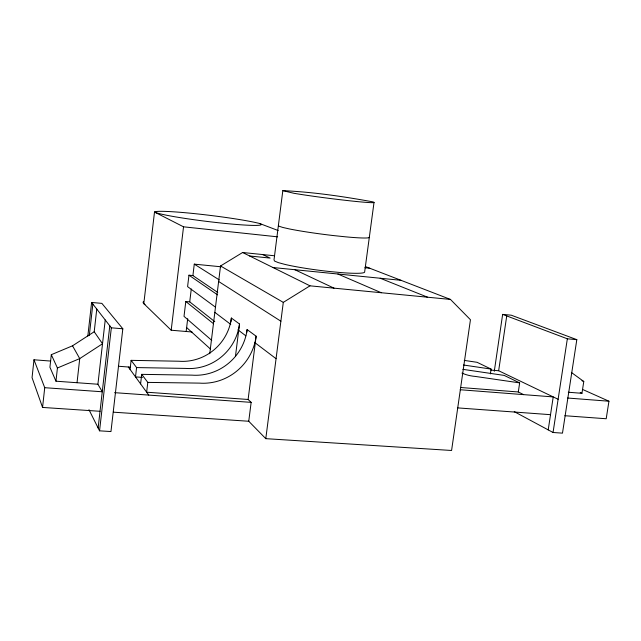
<?xml version="1.0" encoding="UTF-8"?>
<svg xmlns="http://www.w3.org/2000/svg" width="641" height="641" viewBox="0 0 641 641"><rect width="100%" height="100%" fill="white"/><g stroke="black" fill="none" stroke-linecap="round" stroke-linejoin="round"><path stroke-width="0.96" d="M50.703 361.067L33.981 359.785L32.05 377.661L42.562 407.436L100.036 411.29M42.562 407.436L44.726 387.693L33.981 359.785M96.767 309.09L94.211 331.742L72.529 345.803L51.304 354.697L49.926 367.253L55.967 381.195L97.913 384.239L102.264 391.779L44.726 387.693M55.967 381.195L57.426 367.998L51.304 354.697M77.032 382.725L79.732 358.599L72.529 345.803M87.833 336.044L91.615 302.464L101.871 303.377L122.824 328.785L110.965 431.553L99.547 430.832L88.963 409.679M89.315 335.379L92.849 304.05M97.913 384.239L105.228 319.971M98.129 427.988L109.795 325.836M99.547 430.832L111.334 327.815L91.615 302.464M130.059 369.408L131.117 360.346L178.959 361.228A48.395 46.817 -48 0 0 231.377 318.04L239.502 324.001L235.455 356.332M131.117 360.346L136.589 367.581L135.499 376.884L142.462 377.405M140.595 383.887L141.717 374.352L191.996 375.137A50.984 49.125 -48.9 0 0 247.105 329.578L256.128 336.196L248.115 399.471L251.152 402.364L248.748 421.257L113.361 412.179M141.717 374.352L147.799 382.397L146.645 392.204L248.115 399.471M171.187 330.219L183.534 226.818L154.505 212.043L143.8 303.626L171.187 330.219L192.076 331.998M214.783 321.662L189.728 301.871L185.802 301.51L184.015 316.358L211.754 340.379M217.756 292.448L192.901 275.582L188.967 275.197L187.589 286.631L215.392 307.111M186.154 331.493L187.701 318.673M189.728 301.871L191.282 288.987M192.901 275.582L194.279 264.14L221.049 266.784M209.751 353.72L220.536 265.975L242.627 252.506L274.548 255.775M230.888 321.966L231.377 318.04M246.737 332.503L247.105 329.578M282.825 190.641L293.955 193.294A46.04 1.667 7.3 0 0 338.688 199.543L350.218 200.857A46.04 1.667 7.3 0 0 372.533 201.803C342.919 196.394 312.904 192.02 282.825 190.641L274.011 259.909L274.588 261.079L278.258 262.602L284.844 264.388A45.775 4.15 7.4 0 0 329.202 271.472L340.683 272.569A45.775 4.15 7.4 0 0 364.641 272.024L374.024 202.428M265.791 438.66L283.298 302.376L309.988 285.83L450.455 299.427L470.446 319.731L451.585 450.479L265.791 438.66L248.42 420.921M490.405 373.895L491.11 369.088L477.088 362.309L464.236 360.402M494.291 371.283L502.64 314.386L511.278 315.204L576.82 339.658L562.477 433.148L553.047 432.491L514.25 411.642M558.119 399.263L498.658 370.738L506.727 315.925M523.633 394.64L518.305 391.971L519.659 382.885L504.187 375.41L462.818 369.336M548.207 429.895L553.223 396.915L460.206 389.744M553.047 432.491L567.341 338.801L502.64 314.386M568.303 392.236L581.956 393.31L583.783 381.491L571.379 372.453M582.717 389.504L608.95 401.218L606.202 418.749L564.825 415.721M57.426 367.998L79.732 358.599L102.52 343.768L94.211 331.742M147.799 382.397L199.479 383.118A52.466 50.447 -49.3 0 0 256.128 336.196M136.589 367.581L185.69 368.415A49.734 48.011 -48.5 0 0 239.502 324.001M114.587 392.661L251.152 402.364M457.786 407.9L550.523 414.679M567.541 398.021L608.95 401.218M118.345 366.243L130.299 367.157M460.663 387.501L518.305 391.971M490.862 370.097L498.658 370.738M111.334 327.815L122.824 328.785M567.341 338.801L576.82 339.658M272.994 267.529L401.026 280.317M249.694 255.999L270.133 258.083L262.642 254.557M364.841 267.73L369.737 268.226M183.534 226.818L277.633 236.841M519.659 382.885L475.285 376.427A49.525 45.134 -65.7 0 1 461.977 373.102M463.459 365.001L491.11 369.088M259.589 223.485A54.156 3.485 7 0 1 218.613 222.764A54.156 3.485 7 0 1 154.505 212.043A55.959 3.638 7 0 1 198.518 214.046A55.959 3.638 7 0 1 259.589 223.485L278.178 230.544M365.418 266.56L450.455 299.427M380.169 278.234L427.635 297.216M337.887 274.011L381.291 292.729M581.972 380.706L583.783 381.491M580.217 392.524L581.956 393.31M294.828 269.709L334.001 288.154M242.627 252.506L309.988 285.83M220.536 265.975L283.298 302.376M194.279 264.14L219.294 279.925M218.629 281.479L280.878 321.205M188.967 275.197L217.547 294.86M214.839 312.359L230.744 324.394M237.899 329.811L245.848 335.828M254.597 342.446L276.063 358.696M185.802 301.51L213.581 323.761M186.627 327.551L210.352 348.928M278.41 225.376L279.019 226.217L282.745 227.435L289.387 228.941A45.904 2.917 7.4 0 0 333.929 235.616L345.435 236.817A45.904 2.917 7.4 0 0 369.32 237.33M128.312 367.005L148.736 395.088M144.994 304.523A53.748 7.275 6.8 0 1 143.408 301.655"/></g></svg>
